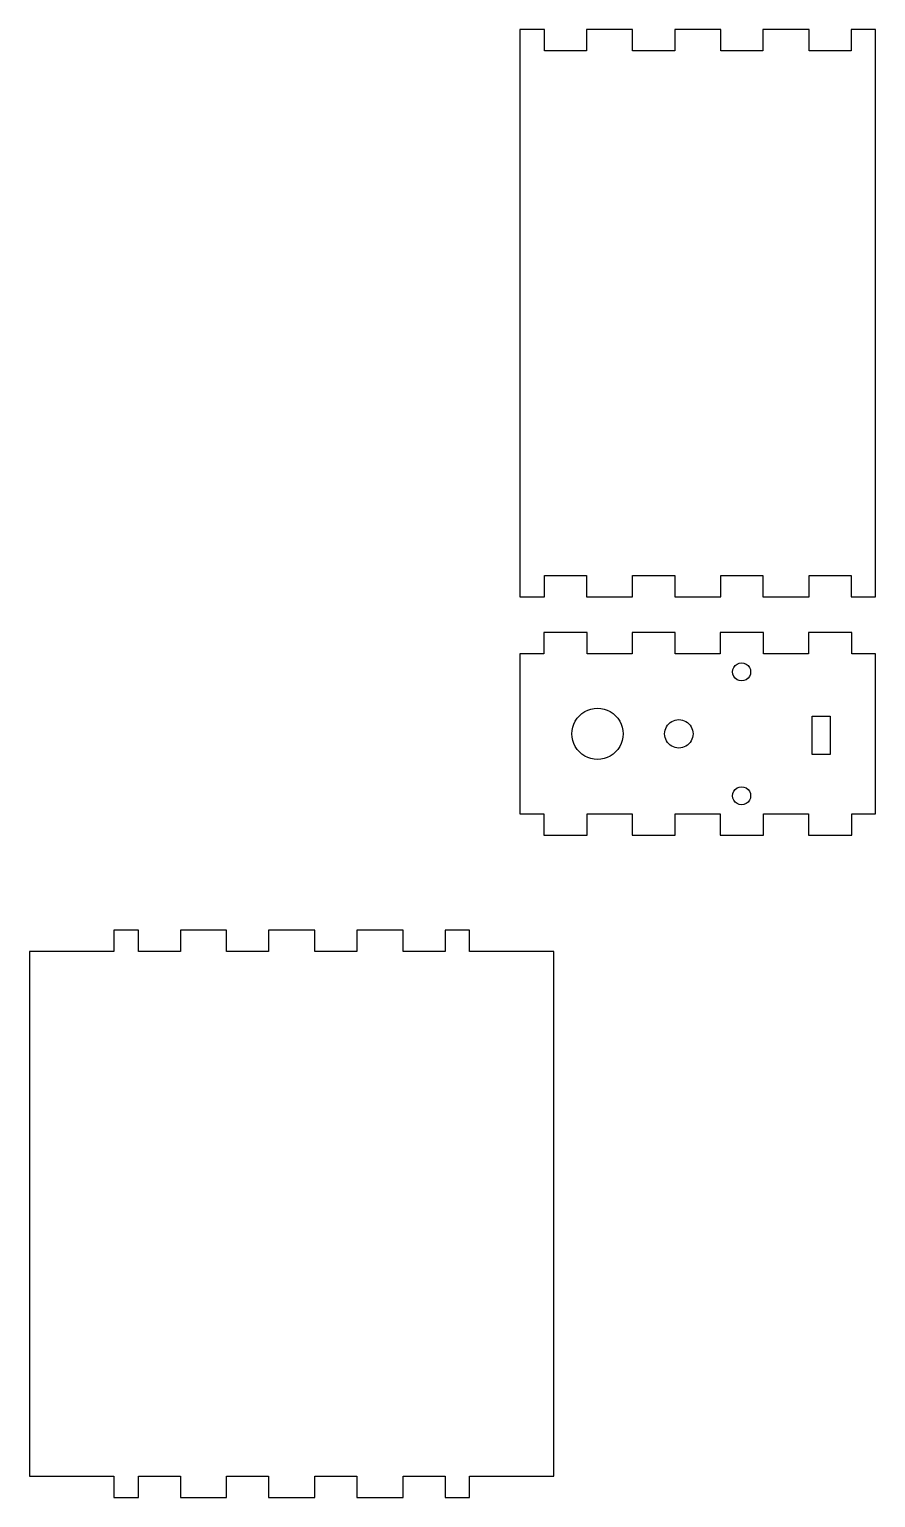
# Model space of a CAD drawing. Extents: x 28 to 147, y 50 to 256.
import ezdxf

# ---------------------------------------------------------------- set-up
doc = ezdxf.new("R2010")
doc.units = 0
doc.layers.add('newlayer', color=7, linetype='CONTINUOUS')

msp = doc.modelspace()

# ---------------------------------------------------------------- linework, layer by layer
at = {"layer": 'newlayer', "color": 7}
for points in [[(97.366667, 256.077778), (97.366667, 249.771875), (97.375486, 249.771875), (97.375486, 243.862847), (97.366667, 243.862847), (97.366667, 237.512847), (97.375486, 237.512847), (97.375486, 231.603819), (97.366667, 231.603819), (97.366667, 225.253819), (97.375486, 225.253819), (97.375486, 219.344792), (97.366667, 219.344792), (97.366667, 212.994792), (97.375486, 212.994792), (97.375486, 207.085764), (97.366667, 207.085764), (97.366667, 200.735764), (97.375486, 200.735764), (97.375486, 194.826736), (97.366667, 194.826736), (97.366667, 188.476736), (97.375486, 188.476736), (97.375486, 182.567708), (97.366667, 182.567708), (97.366667, 176.261806), (100.823889, 176.261806), (100.823889, 179.260417), (106.732917, 179.260417), (106.732917, 176.261806), (113.224028, 176.261806), (113.224028, 179.260417), (119.133056, 179.260417), (119.133056, 176.261806), (125.624167, 176.261806), (125.624167, 179.260417), (131.533194, 179.260417), (131.533194, 176.261806), (138.024306, 176.261806), (138.024306, 179.260417), (143.933333, 179.260417), (143.933333, 176.261806), (147.364097, 176.261806), (147.364097, 256.077778), (143.933333, 256.077778), (143.933333, 253.079167), (138.024306, 253.079167), (138.024306, 256.077778), (131.533194, 256.077778), (131.533194, 253.079167), (125.624167, 253.079167), (125.624167, 256.077778), (119.133056, 256.077778), (119.133056, 253.079167), (113.224028, 253.079167), (113.224028, 256.077778), (106.732917, 256.077778), (106.732917, 253.079167), (100.823889, 253.079167), (100.823889, 256.077778), (97.366667, 256.077778), (97.366667, 256.077778)], [(100.735694, 171.261181), (100.735694, 168.262569), (97.366667, 168.262569), (97.366667, 159.963472), (97.375486, 159.963472), (97.375486, 154.054444), (97.366667, 154.054444), (97.366667, 145.755347), (100.735694, 145.755347), (100.735694, 142.756736), (106.821111, 142.756736), (106.821111, 145.755347), (113.135833, 145.755347), (113.135833, 142.756736), (119.22125, 142.756736), (119.22125, 145.755347), (125.535972, 145.755347), (125.535972, 142.756736), (131.621389, 142.756736), (131.621389, 145.755347), (137.936111, 145.755347), (137.936111, 142.756736), (144.021528, 142.756736), (144.021528, 145.755347), (147.364097, 145.755347), (147.364097, 168.262569), (144.021528, 168.262569), (144.021528, 171.261181), (137.936111, 171.261181), (137.936111, 168.262569), (131.621389, 168.262569), (131.621389, 171.261181), (125.535972, 171.261181), (125.535972, 168.262569), (119.22125, 168.262569), (119.22125, 171.261181), (113.135833, 171.261181), (113.135833, 168.262569), (106.821111, 168.262569), (106.821111, 171.261181), (100.735694, 171.261181), (100.735694, 171.261181)], [(129.805386, 165.718961), (129.805386, 165.718961)], [(138.465391, 159.494173), (140.965391, 159.494173), (140.965391, 154.094173), (138.465391, 154.094173), (138.465391, 159.494173)], [(111.885386, 157.008965), (111.885386, 157.008965)], [(111.885389, 157.00896), (111.885389, 157.00896)], [(121.715386, 157.008966), (121.715386, 157.008966)], [(121.715388, 157.00896), (121.715388, 157.00896)], [(129.805386, 148.298961), (129.805386, 148.298961)], [(40.313681, 129.412917), (40.313681, 126.396667), (28.460347, 126.396667), (28.460347, 52.613194), (40.313681, 52.613194), (40.313681, 49.596944), (43.770903, 49.596944), (43.770903, 52.595556), (49.679931, 52.595556), (49.679931, 49.596944), (56.171042, 49.596944), (56.171042, 52.595556), (62.080069, 52.595556), (62.080069, 49.596944), (68.571181, 49.596944), (68.571181, 52.595556), (74.480208, 52.595556), (74.480208, 49.596944), (80.971319, 49.596944), (80.971319, 52.595556), (86.880347, 52.595556), (86.880347, 49.596944), (90.311111, 49.596944), (90.311111, 52.613194), (102.164444, 52.613194), (102.164444, 126.396667), (90.311111, 126.396667), (90.311111, 129.412917), (86.880347, 129.412917), (86.880347, 126.414306), (80.971319, 126.414306), (80.971319, 129.412917), (74.480208, 129.412917), (74.480208, 126.414306), (68.571181, 126.414306), (68.571181, 129.412917), (62.080069, 129.412917), (62.080069, 126.414306), (56.171042, 126.414306), (56.171042, 129.412917), (49.679931, 129.412917), (49.679931, 126.414306), (43.770903, 126.414306), (43.770903, 129.412917), (40.313681, 129.412917), (40.313681, 129.412917)]]:
    msp.add_lwpolyline(points, dxfattribs=at)
for points in [[(127.265387, 165.718961), (127.264888, 166.173021), (127.506839, 166.592803), (127.899984, 166.819977)], [(127.899984, 164.617946), (127.506839, 164.84512), (127.264888, 165.264902), (127.265387, 165.718961)], [(127.899984, 166.819977), (128.293128, 167.047151), (128.777645, 167.047151), (129.170789, 166.819977)], [(129.170789, 166.819977), (129.563934, 166.592803), (129.805885, 166.173021), (129.805386, 165.718961)], [(129.805386, 165.718961), (129.805885, 165.264902), (129.563934, 164.84512), (129.170789, 164.617946)], [(129.170789, 164.617946), (128.777645, 164.390772), (128.293128, 164.390772), (127.899984, 164.617946)], [(104.685386, 157.008965), (104.685044, 158.29535), (105.371125, 159.484164), (106.48511, 160.127455)], [(104.685389, 157.00896), (104.685047, 158.295344), (105.371128, 159.484158), (106.485112, 160.127449)], [(106.48511, 160.127455), (107.599094, 160.770746), (108.971678, 160.770746), (110.085662, 160.127455)], [(106.485112, 160.127449), (107.599097, 160.77074), (108.971681, 160.77074), (110.085665, 160.127449)], [(110.085662, 160.127455), (111.199647, 159.484164), (111.885728, 158.29535), (111.885386, 157.008965)], [(110.085665, 160.127449), (111.19965, 159.484158), (111.885731, 158.295344), (111.885389, 157.00896)], [(118.715232, 158.74146), (119.334112, 159.098844), (120.096659, 159.098844), (120.715539, 158.74146)], [(118.715235, 158.741454), (119.334115, 159.098838), (120.096662, 159.098838), (120.715542, 158.741454)], [(106.48511, 153.890476), (105.371125, 154.533767), (104.685044, 155.722581), (104.685386, 157.008965)], [(106.485112, 153.89047), (105.371128, 154.533761), (104.685047, 155.722576), (104.685389, 157.00896)], [(111.885386, 157.008965), (111.885728, 155.722581), (111.199647, 154.533767), (110.085662, 153.890476)], [(111.885389, 157.00896), (111.885731, 155.722576), (111.19965, 154.533761), (110.085665, 153.89047)], [(117.715385, 157.008966), (117.715195, 157.723624), (118.096352, 158.384076), (118.715232, 158.74146)], [(118.715232, 155.276472), (118.096352, 155.633855), (117.715195, 156.294308), (117.715385, 157.008966)], [(117.715388, 157.00896), (117.715198, 157.723618), (118.096354, 158.38407), (118.715235, 158.741454)], [(118.715235, 155.276466), (118.096354, 155.63385), (117.715198, 156.294302), (117.715388, 157.00896)], [(120.715539, 158.74146), (121.334419, 158.384076), (121.715576, 157.723624), (121.715386, 157.008966)], [(121.715386, 157.008966), (121.715576, 156.294308), (121.334419, 155.633855), (120.715539, 155.276472)], [(120.715542, 158.741454), (121.334422, 158.38407), (121.715578, 157.723618), (121.715388, 157.00896)], [(121.715388, 157.00896), (121.715578, 156.294302), (121.334422, 155.63385), (120.715542, 155.276466)], [(120.715539, 155.276472), (120.096659, 154.919088), (119.334112, 154.919088), (118.715232, 155.276472)], [(120.715542, 155.276466), (120.096662, 154.919082), (119.334115, 154.919082), (118.715235, 155.276466)], [(110.085662, 153.890476), (108.971678, 153.247185), (107.599094, 153.247185), (106.48511, 153.890476)], [(110.085665, 153.89047), (108.971681, 153.24718), (107.599097, 153.24718), (106.485112, 153.89047)], [(127.265387, 148.298961), (127.264888, 148.753021), (127.506839, 149.172803), (127.899984, 149.399977)], [(127.899984, 149.399977), (128.293128, 149.627151), (128.777645, 149.627151), (129.170789, 149.399977)], [(129.170789, 149.399977), (129.563934, 149.172803), (129.805885, 148.753021), (129.805386, 148.298961)], [(127.899984, 147.197946), (127.506839, 147.42512), (127.264888, 147.844902), (127.265387, 148.298961)], [(129.170789, 147.197946), (128.777645, 146.970772), (128.293128, 146.970772), (127.899984, 147.197946)], [(129.805386, 148.298961), (129.805885, 147.844902), (129.563934, 147.42512), (129.170789, 147.197946)]]:
    msp.add_open_spline(points, degree=3, dxfattribs=at)

doc.saveas('drawing.dxf')
